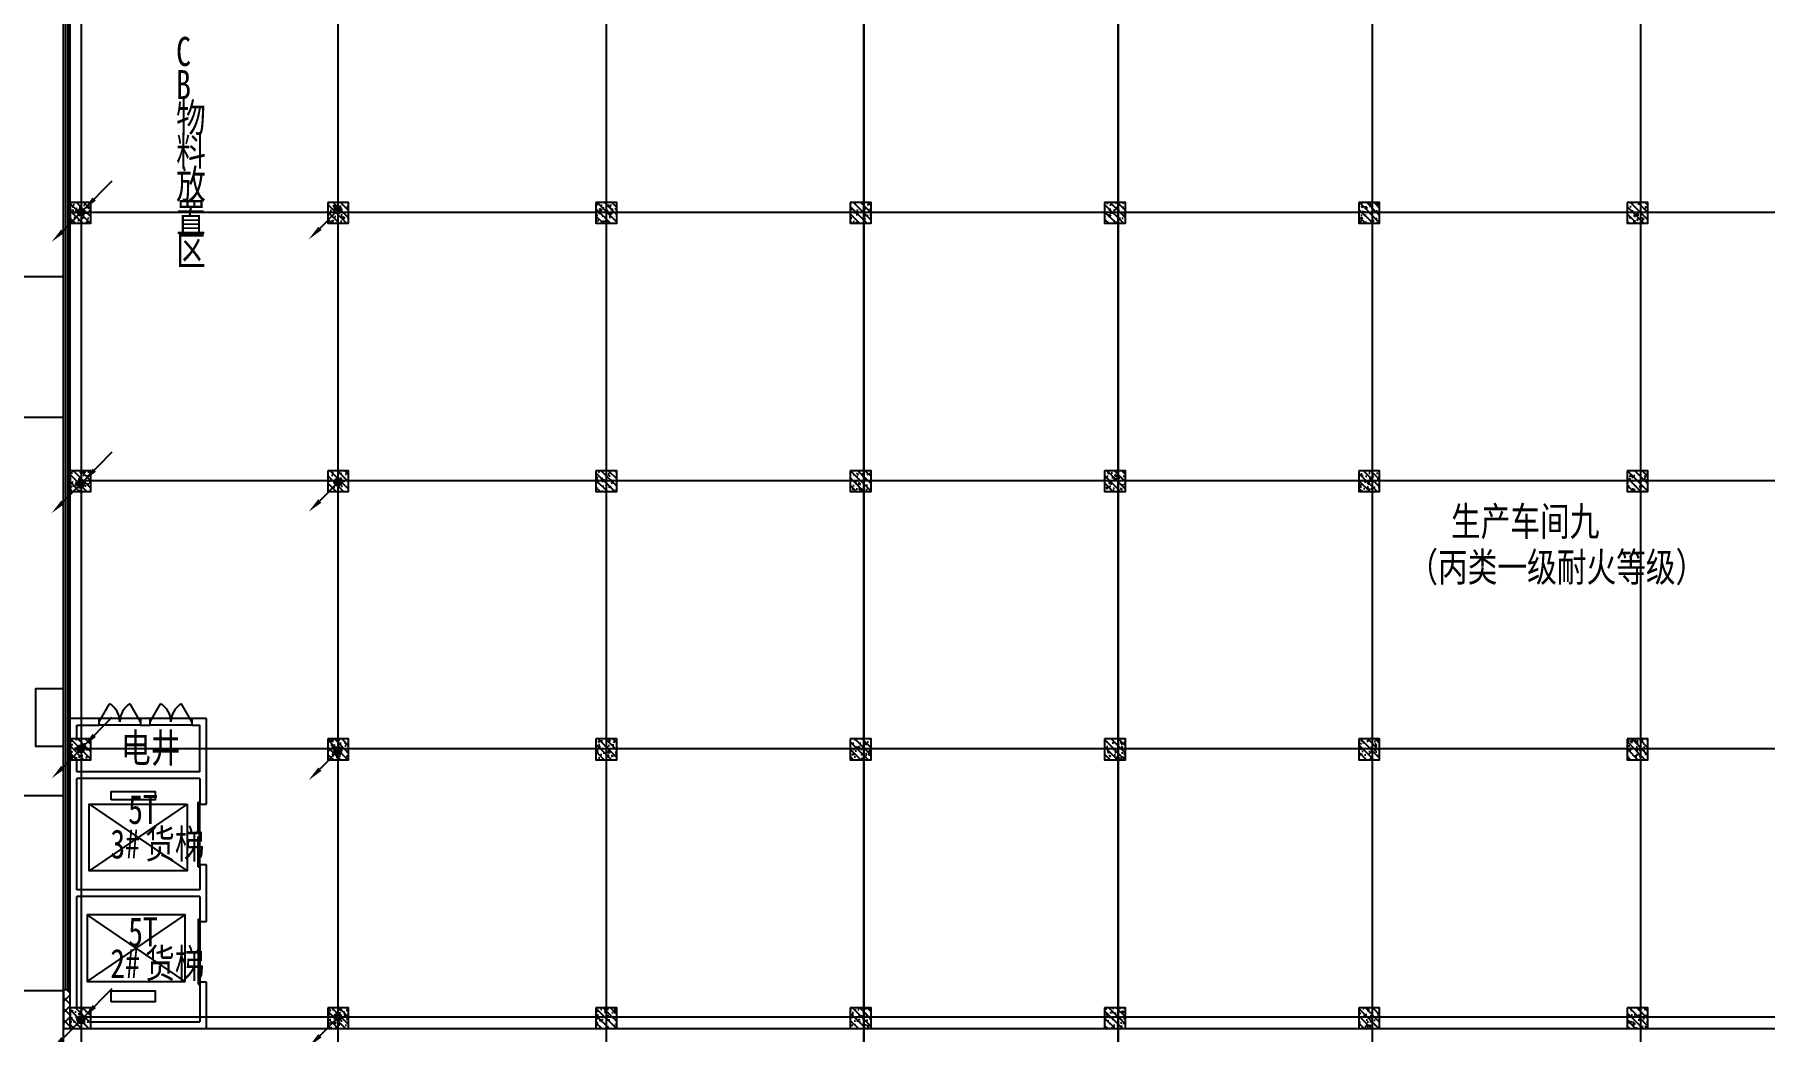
# Model space of a CAD drawing. Header units: millimetres. Extents: x -633009578 to 5705885, y -633235091 to 2571734.
# Drawn here: x 3785736 to 3848314, y 2128035 to 2164084 of the extents above; entities that cross this region are included whole.
import ezdxf

# ---------------------------------------------------------------- set-up
doc = ezdxf.new("R2010")
doc.units = ezdxf.units.MM
doc.header["$LTSCALE"] = 1000
doc.header["$MEASUREMENT"] = 0
doc.layers.get('0').update_dxf_attribs({"color": 9})
for name, color, linetype in [('3T_WOOD', 21, 'Continuous'), ('A-COLUM(柱)', 255, 'Continuous'), ('A-DOOR(门）', 4, 'Continuous'), ('A-F-AREA(计算)', 5, 'Continuous'), ('A-FLOR(看线)', 8, 'Continuous'), ('A-HATH(填充)', 8, 'Continuous'), ('A-STAR(楼梯)', 51, 'Continuous'), ('A-TEXT(房间)', 243, 'Continuous'), ('A-WALL(墙)', 255, 'Continuous'), ('A-WINDOW（窗）', 4, 'Continuous'), ('WALL', 9, 'Continuous'), ('电-弱电平面-箭头', 3, 'Continuous'), ('电-接地防雷-接地线', 132, 'Continuous')]:
    doc.layers.add(name, color=color, linetype=linetype)
doc.styles.add('_TCH', font='simhei.ttf', dxfattribs={"width": 0.75, "bigfont": 'hztxt.shx'})
doc.styles.add('IDQSTYLE', font='simhei.ttf', dxfattribs={"width": 0.707, "bigfont": 'hztxt.shx'})
doc.styles.get("Standard").update_dxf_attribs({"font": 'simhei.ttf', "bigfont": 'hztxt.shx'})
doc.linetypes.add('GDLine', pattern='A,1,-3,5.8,["|",Standard,S=4,R=-45,X=-1.407,Y=-0.7],-0.1,["|",Standard,S=4,R=-45,X=-1.407,Y=-0.7],-0.1,["|",Standard,S=4,R=-45,X=-1.407,Y=-0.7],-0.1,["|",Standard,S=4,R=-45,X=-1.407,Y=-0.7],-0.1,5.8,-3,1', length=20)

# ---------------------------------------------------------------- blocks, each defined once
blk = doc.blocks.new('$DORLIB2D$00000127')
at = {"color": 0}
for points in [[(-0.5333333333328483, 0.7948983154366971), (-0.5333333333328483, 0.690405644187237)], [(-0.03333333333284827, 0.7948983154366971), (-0.5333333333328483, 0.7948983154366971)], [(-0.03333333333284827, 0.690405644187237), (-0.5333333333328483, 0.690405644187237)], [(-0.03333333333284827, 0.7948983154366971), (-0.03333333333284827, 0.690405644187237)], [(0.5333333333328483, 0.7948983154366971), (0.03333333333284827, 0.7948983154366971)], [(0.03333333333284827, 0.7948983154366971), (0.03333333333284827, 0.690405644187237)], [(0.5333333333328483, 0.690405644187237), (0.03333333333284827, 0.690405644187237)], [(0.5333333333328483, 0.7948983154366971), (0.5333333333328483, 0.690405644187237)], [(0.5, 0.4999999999999858), (-0.5, 0.4999999999999858)]]:
    blk.add_lwpolyline(points, dxfattribs=at)
blk = doc.blocks.new('$DorLib2D$00000231')
at = {"color": 0}
for p, q in [((-0.4999999999999947, 7.105427357601002e-15), (-0.2500000000000284, 0.4330127018921708)), ((0.5000000000000053, 7.105427357601002e-15), (0.250000000000032, 0.4330127018921708))]:
    blk.add_line(p, q, dxfattribs=at)
for centre, radius, start, end in [((-0.4999999999996803, 3.055333763768431e-13), 0.499999999999681, 0, 59.99999999996344), ((0.5000000000000426, -2.486899575160351e-14), 0.4999999999999835, 120.0000000000366, 180)]:
    blk.add_arc(centre, radius, start, end, dxfattribs=at)
blk = doc.blocks.new('$TCHSYS$WIN2D')
for p, q in [((-0.5, 0.5), (0.5, 0.5)), ((-0.5, 0.5), (-0.4999999999999999, -0.5)), ((0.5, 0.5), (0.4999999999999998, -0.5)), ((0.5, 0.1666666666666666), (-0.5, 0.1666666666666666)), ((0.5, -0.1666666666666667), (-0.5, -0.1666666666666667)), ((-0.4999999999999999, -0.5), (0.5, -0.5))]:
    blk.add_line(p, q)
blk = doc.blocks.new('_FZH')
h = blk.add_hatch()
h.set_pattern_fill('钢筋混凝土', color=256, scale=0.1, style=0)
h.set_pattern_definition([(45, (0, 0), (-0.1767766952966369, 0.1767766952966369), []), (50, (0, 0), (0.7172601826007535, -0.06275213498259512), [0.07500000000000001, -0.8250000000000001]), (355, (0, 0), (-0.138751333613, 0.7521921337000119), [0.06, -0.66]), (100.4514, (0.05977168000000001, -0.00522934), (0.5785093817140216, 0.6894395420609536), [0.06374019, -0.701142112]), (46.1842, (0, 0.2), (1.067241048625645, -0.1655190143290181), [0.1125, -1.2375]), (96.6356, (0.088936745, 0.186206693), (0.9346627055487033, 0.9741178709004418), [0.095610288, -1.051713]), (351.1842, (0, 0.2), (0.9346619451336272, 0.9741186009253247), [0.09000000000000001, -0.9900000000000001]), (21, (0.1, 0.15), (0.5969070521184617, -0.4026188906653388), [0.07500000000000001, -0.8250000000000001]), (326, (0.1, 0.15), (0.2433153319215824, 0.7251500450468529), [0.06, -0.66]), (71.4514, (0.149742233, 0.116448394), (0.84022262858149, 0.3225304967099524), [0.06374019, -0.701142112]), (37.50000000000001, (0, 0), (0.01215985531729062, 0.3328938538313115), [0, -0.652, 0, -0.67, 0, -0.6625000000000001]), (7.499999999999999, (0, 0), (0.2630695374421486, 0.3944117118823603), [0, -0.382, 0, -0.637, 0, -0.2525]), (-32.5, (-0.223, 0), (0.533822436172409, -0.02255487173437976), [0, -0.25, 0, -0.78, 0, -1.035]), (-42.5, (-0.323, 0), (0.5831861693423862, 0.1001049823323177), [0, -0.325, 0, -0.518, 0, -0.735])])
h.paths.add_polyline_path([(-0.5, -0.5), (0.5, -0.5), (0.5, 0.5), (-0.5, 0.5)])
blk.add_lwpolyline([(-0.5, -0.5), (0.5, -0.5), (0.5, 0.5), (-0.5, 0.5)], close=True)
blk = doc.blocks.new('9-29-1')
at = {"layer": 'A-HATH(填充)'}
h = blk.add_hatch(dxfattribs=at)
h.set_pattern_fill('多孔材料', color=256, scale=100, style=0)
h.set_pattern_definition([(45, (-1310357.920547368, -13.22285339003429), (-200.0002033111466, 200.0002033111467), []), (135, (-1310357.920547368, -13.22285339003429), (-200.0002033111467, -200.0002033111466), [])])
h.paths.add_polyline_path([(1121940.598288357, 1450157.113137866), (1121940.598288356, 1451557.113138024), (1121700.598288356, 1451557.113138024), (1121700.598288357, 1450157.113137866)])
at = {"layer": 'A-DOOR(门）'}
for p, q in [((1124490.598288411, 1461377.113137866), (1122990.598288411, 1461377.113137866)), ((1126340.598288382, 1461377.113137866), (1124840.598288382, 1461377.113137866)), ((1124490.598288411, 1461137.113137866), (1122990.598288411, 1461137.113137866)), ((1126340.598288382, 1461137.113137866), (1124840.598288382, 1461137.113137866))]:
    blk.add_line(p, q, dxfattribs=at)
at = {"layer": 'A-F-AREA(计算)'}
blk.add_lwpolyline([(1121700.598288358, 1518097.113137865), (1255980.598288358, 1518097.113137865), (1255980.598288358, 1382017.113137865), (1121700.598288358, 1382017.113137865)], close=True, dxfattribs=at)
at = {"layer": 'A-FLOR(看线)'}
for points in [[(1121700.598288352, 1472257.113632143), (1120200.598288358, 1472257.113632143), (1120200.598288359, 1477357.113385069), (1121700.598288357, 1477357.113385069)], [(1121700.598288363, 1460357.113137855), (1120700.598288363, 1460357.113137855), (1120700.598288363, 1462457.1131377), (1121700.598288357, 1462457.1131377)], [(1121700.598288359, 1458577.113138536), (1120200.598288359, 1458577.113138536), (1120200.598288359, 1451537.113137616), (1121700.598288352, 1451537.113137616)], [(1122690.598288357, 1450157.113137866), (1188740.598288341, 1450157.113137866)]]:
    blk.add_lwpolyline(points, dxfattribs=at)
at = {"layer": 'A-STAR(楼梯)'}
for points in [[(1123421.71431782, 1458432.834487137), (1123421.71431782, 1458732.834487137), (1125021.71431782, 1458732.834487137), (1125021.71431782, 1458432.834487137)], [(1126175.243463168, 1458273.513464425), (1126175.243463168, 1455863.513464425), (1122625.243463168, 1455863.513464425), (1122625.243463168, 1458273.513464425)], [(1126103.462873243, 1451867.113137696), (1126103.462873243, 1454277.113137696), (1122553.462873243, 1454277.113137696), (1122553.462873243, 1451867.113137696)], [(1123421.71431782, 1451123.421385266), (1123421.71431782, 1451523.421385266), (1125021.71431782, 1451523.421385266), (1125021.71431782, 1451123.421385266)]]:
    blk.add_lwpolyline(points, close=True, dxfattribs=at)
for points in [[(1122625.243463168, 1458273.513464425), (1126175.243463168, 1455863.513464425)], [(1126175.243463168, 1458273.513464425), (1122625.243463168, 1455863.513464425)], [(1122553.462873243, 1451867.113137696), (1126103.462873243, 1454277.113137696)], [(1126103.462873243, 1451867.113137696), (1122553.462873243, 1454277.113137696)]]:
    blk.add_lwpolyline(points, dxfattribs=at)
at = {"layer": 'A-WALL(墙)'}
for p, q in [((1121940.598288384, 1460632.113137495), (1121940.598288647, 1461377.113137859)), ((1122990.598288081, 1461377.113137869), (1121940.598288647, 1461377.113137859)), ((1122990.598288081, 1461137.113137838), (1122990.598288081, 1461377.113137869)), ((1124840.598288081, 1461377.113137869), (1124490.598288081, 1461377.113137869)), ((1124490.598288081, 1461377.113137869), (1124490.598288081, 1461137.113137838)), ((1124840.598288081, 1461137.113137838), (1124840.598288081, 1461377.113137869)), ((1126880.59828876, 1461377.113137859), (1126340.598288081, 1461377.113137869)), ((1126340.598288081, 1461377.113137869), (1126340.598288081, 1461137.113137838)), ((1126880.598288651, 1459327.113138565), (1126880.59828876, 1461377.113137859)), ((1122180.598288509, 1460632.113137495), (1122180.598288647, 1461137.113137871)), ((1122180.598288647, 1461137.113137871), (1122990.598288081, 1461137.113137838)), ((1124490.598288081, 1461137.113137838), (1124840.598288081, 1461137.113137838)), ((1126340.598288081, 1461137.113137838), (1126640.598288673, 1461137.113137871)), ((1126640.598288673, 1459447.113138521), (1126640.598288673, 1461137.113137871)), ((1121940.598288417, 1459327.113138565), (1121940.598288315, 1459882.113138146)), ((1121940.598288417, 1455057.113138066), (1121940.598288417, 1459327.113138565)), ((1122180.598287971, 1459447.113138521), (1122180.598288423, 1459882.113138146)), ((1126640.598288673, 1459447.113138521), (1122180.598287971, 1459447.113138521)), ((1126880.598288661, 1458277.113138024), (1126880.598288651, 1459327.113138565)), ((1122180.5982885, 1455177.113138067), (1122180.5982885, 1459207.113138557)), ((1126640.598288575, 1459207.113138557), (1122180.5982885, 1459207.113138557)), ((1126640.598288575, 1459207.113138557), (1126640.598288577, 1458277.113138024)), ((1126640.598288577, 1458277.113138024), (1126880.598288661, 1458277.113138024)), ((1126880.598288662, 1456077.113137516), (1126640.598288578, 1456077.113137516)), ((1126640.598288578, 1456077.113137516), (1126640.598288576, 1455177.113138067)), ((1126880.598288652, 1455057.113138066), (1126880.598288662, 1456077.113137516)), ((1121940.598288481, 1450907.113138146), (1121940.598288417, 1455057.113138066)), ((1126640.598288576, 1455177.113138067), (1122180.5982885, 1455177.113138067)), ((1122180.598288418, 1450907.113138146), (1122180.598288332, 1454937.113138091)), ((1126640.598288634, 1454937.113138091), (1122180.598288332, 1454937.113138091)), ((1126640.598288634, 1454937.113138091), (1126640.598288641, 1454037.113138024)), ((1126880.598288669, 1454037.113138024), (1126880.598288652, 1455057.113138066)), ((1126640.598288641, 1454037.113138024), (1126880.598288669, 1454037.113138024)), ((1126880.598288657, 1451837.113138533), (1126640.598288642, 1451837.113138533)), ((1126640.598288642, 1451837.113138533), (1126640.598288634, 1450397.113137811)), ((1126880.598288625, 1450157.113137827), (1126880.598288657, 1451837.113138533)), ((1122690.598288569, 1450397.113137912), (1126640.598288634, 1450397.113137811)), ((1122690.598288569, 1450157.113137897), (1126880.598288625, 1450157.113137827))]:
    blk.add_line(p, q, dxfattribs=at)
at = {"layer": 'WALL'}
for p, q in [((1121940.598288356, 1451557.113138024), (1121700.598288356, 1451557.113138024)), ((1121700.598288356, 1451557.113138024), (1121700.598288357, 1450157.113137866)), ((1121940.598288357, 1450157.113137866), (1121940.598288356, 1451557.113138024)), ((1121700.598288357, 1450157.113137866), (1121940.598288357, 1450157.113137866))]:
    blk.add_line(p, q, dxfattribs=at)
at = {"layer": 'A-COLUM(柱)', "xscale": 750, "yscale": 750, "zscale": 750, "rotation": 270}
for p in [(1122315.598288357, 1479657.113137866), (1131640.598288357, 1479657.113137866), (1141340.598288357, 1479657.113137866), (1150540.598288357, 1479657.113137866), (1159740.598288357, 1479657.113137866), (1168940.598288357, 1479657.113137866), (1178640.598288357, 1479657.113137866), (1122315.598288357, 1469957.113137866), (1131640.598288357, 1469957.113137866), (1141340.598288357, 1469957.113137866), (1150540.598288357, 1469957.113137866), (1159740.598288357, 1469957.113137866), (1168940.598288357, 1469957.113137866), (1178640.598288357, 1469957.113137866), (1122315.598288357, 1460257.113137866), (1131640.598288357, 1460257.113137866), (1141340.598288357, 1460257.113137866), (1150540.598288357, 1460257.113137866), (1159740.598288357, 1460257.113137866), (1168940.598288357, 1460257.113137866), (1178640.598288357, 1460257.113137866), (1122315.598288357, 1450532.113137866), (1131640.598288357, 1450532.113137866), (1141340.598288357, 1450532.113137866), (1150540.598288357, 1450532.113137866), (1159740.598288357, 1450532.113137866), (1168940.598288357, 1450532.113137866), (1178640.598288357, 1450532.113137866)]:
    blk.add_blockref('_FZH', p, dxfattribs=at)
at = {"layer": 'A-DOOR(门）', "extrusion": (0, 0, -1), "xscale": -1500, "yscale": 1500, "zscale": 1500}
for p in [(-1123740.598288411, 1461257.113137866), (-1125590.598288382, 1461257.113137866)]:
    blk.add_blockref('$DorLib2D$00000231', p, dxfattribs=at)
at = {"layer": 'A-DOOR(门）', "extrusion": (0, 0, -1), "xscale": 2200, "yscale": 240, "zscale": 2200, "rotation": 269.9999999999876}
blk.add_blockref('$DORLIB2D$00000127', (-1126760.598288652, 1457177.113137861), dxfattribs=at)
at = {"layer": 'A-DOOR(门）', "xscale": 2200, "yscale": 240, "zscale": 2200, "rotation": 90.00000000001117}
blk.add_blockref('$DORLIB2D$00000127', (1126760.598288652, 1452937.113138271), dxfattribs=at)
at = {"layer": 'A-WINDOW（窗）', "extrusion": (0, 0, -1), "xscale": 52000, "yscale": 240, "zscale": 52000, "rotation": 90.00000000000001}
blk.add_blockref('$TCHSYS$WIN2D', (-1121820.598288357, 1477557.113137909), dxfattribs=at)
at = {"layer": 'A-TEXT(房间)', "style": '_TCH', "width": 0.75}
for s, p in [('C', (1125776.967396811, 1484972.663237265)), ('B', (1125776.967396811, 1483772.663237265)), ('物', (1125776.967396811, 1482572.663237265)), ('料', (1125776.967396811, 1481372.663237265)), ('放', (1125776.967396811, 1480172.663237265)), ('置', (1125776.967396811, 1478972.663237265)), ('区', (1125776.967396811, 1477772.663237265)), ('生产车间九', (1171894.74962482, 1467976.490535607)), ('（丙类一级耐火等级）', (1170352.294742957, 1466324.755313851)), ('电井', (1123784.508104627, 1459786.84100922)), ('5T', (1124042.08793572, 1457560.067126152)), ('货梯', (1124655.847300408, 1456310.776523354)), ('3#', (1123395.847300408, 1456310.776523354)), ('5T', (1124042.08793572, 1453136.165360154)), ('货梯', (1124655.847300408, 1451990.592133745)), ('2#', (1123395.847300408, 1451990.592133745))]:
    blk.add_text(s, height=1050, dxfattribs=at).set_placement(p)
blk = doc.blocks.new('*X25')
at = {"color": 0, "linetype": 'Continuous'}
for p, q in [((192.590110055903, 446.7242872143482), (193.9264208598343, 448.0605980182795)), ((192.6512440212146, 447.2096852483717), (193.4410228258108, 447.9994640529679)), ((192.666080612941, 446.3759937026742), (194.2747143715083, 447.9846274612416)), ((192.8122309321682, 446.0978799531896), (194.552828120993, 447.8384771420143)), ((193.0126674313866, 445.874052383696), (194.7766556904866, 447.6380406427959)), ((193.2651240367983, 445.7022449203958), (194.9484631537868, 447.3855840373842)), ((193.5780466605768, 445.5909034754624), (195.0598045987202, 447.0726614136058)), ((193.9838870800477, 445.5724798262212), (195.0782282479613, 446.6668209941349))]:
    blk.add_line(p, q, dxfattribs=at)
blk = doc.blocks.new('HC001444')
at = {"color": 0, "linetype": 'Continuous'}
for p, q in [((5.312014027897709, 5.362594416008807), (0.4698776614111466, 0.4121164681388052)), ((1.307398633798584e-12, -0.05776119327106244), (-3.105492900473507, -3.232738715067399))]:
    blk.add_line(p, q, dxfattribs=at)
for points in [[(2.301209466909763, 2.284423861441751, 0.8, 0, 0), (0.4698776614111466, 0.4121164681388052, 0, 0, 0)], [(-3.105492900473507, -3.232738715067399, 0.8, 0, 0), (-5.057392361377197, -5.119309791711203, 0, 0, 0)]]:
    blk.add_lwpolyline(points, format="xyseb", dxfattribs=at)
blk.add_circle((0, 0), 0.625, dxfattribs=at)
at = {"color": 0, "linetype": 'Continuous', "xscale": 0.5, "yscale": 0.5, "zscale": 0.5}
blk.add_blockref('*X25', (-96.91845018383214, -223.4069038532592), dxfattribs=at)
at = {"color": 0, "style": 'IDQSTYLE', "width": 0.7}
blk.add_attdef('PSFHATT', (7.312014027897709, -5.119309791711203), '', height=2.5, dxfattribs=at)
blk = doc.blocks.new('*X3')
at = {"color": 0, "linetype": 'Continuous'}
for p, q in [((192.587376364835, 446.7215535232801), (193.8713933576327, 448.0055705160779)), ((192.6509968705344, 446.3609099602676), (194.2320369206452, 447.9419500103785)), ((192.6864539319484, 447.2448951591055), (193.3480517218074, 447.9064929489645)), ((192.7889704286661, 446.0746194496875), (194.5183274312254, 447.8039764522467)), ((192.9823694457329, 445.8437543980423), (194.7491924828706, 447.61057743518)), ((193.2275231399996, 445.664644023597), (194.9283028573159, 447.3654237409133)), ((193.5311577474, 445.5440145622856), (195.0489323186273, 447.0617891335129)), ((193.9202347052458, 445.5088274514194), (195.0841194294935, 446.6727121756671)), ((194.6075199946775, 445.7718486721392), (194.8210982087737, 445.9854268862354))]:
    blk.add_line(p, q, dxfattribs=at)
blk = doc.blocks.new('HC001442')
at = {"color": 0, "linetype": 'Continuous'}
blk.add_line((2.614797267597169e-12, -0.0577611932696982), (-3.1054929004722, -3.232738715066034), dxfattribs=at)
blk.add_lwpolyline([(-3.1054929004722, -3.232738715066034, 0.8, 0, 0), (-5.057392361375946, -5.119309791709952, 0, 0, 0)], format="xyseb", dxfattribs=at)
blk.add_circle((0, 0), 0.625, dxfattribs=at)
at = {"color": 0, "linetype": 'Continuous', "xscale": 0.5, "yscale": 0.5, "zscale": 0.5}
blk.add_blockref('*X3', (-96.91845018383279, -223.3780232566237), dxfattribs=at)
at = {"color": 0, "style": 'IDQSTYLE', "width": 0.7}
blk.add_attdef('PSFHATT', (2.62500001, -5.119309791709952), '', height=2.5, dxfattribs=at)

msp = doc.modelspace()

# ---------------------------------------------------------------- linework, layer by layer
at = {"layer": '电-接地防雷-接地线', "linetype": 'GDLine', "ltscale": 0.1, "const_width": 75}
for points in [[(3787428.408622436, 2060295.30670059), (3787428.408622436, 2195718.503641091)], [(3796709.564223578, 2060295.30670059), (3796709.564223578, 2195718.503641091)], [(3806419.99403178, 2060295.30670059), (3806419.99403178, 2195718.503641091)], [(3815734.564223578, 2060295.30670059), (3815734.564223578, 2195718.503641091)], [(3824934.564223578, 2060295.30670059), (3824934.564223578, 2195718.503641091)], [(3834134.564223578, 2060295.30670059), (3834134.564223578, 2195718.503641091)], [(3843834.564223578, 2060295.30670059), (3843834.564223578, 2195718.503641091)], [(3787428.408622436, 2157655.461092881), (3920543.042044923, 2157655.461092881)], [(3787428.408622436, 2147954.587583669), (3920543.042044923, 2147954.587583669)], [(3787428.408622436, 2138255.461092881), (3920543.042044923, 2138255.461092881)], [(3787428.408622436, 2128554.587583669), (3920543.042044923, 2128554.587583669)]]:
    msp.add_lwpolyline(points, dxfattribs=at)

# ---------------------------------------------------------------- block references
at = {"layer": '3T_WOOD'}
msp.add_blockref('9-29-1', (2665079.395743424, 677977.51603476), dxfattribs=at)
at = {"layer": '电-弱电平面-箭头', "color": 4, "xscale": 210, "yscale": 210, "zscale": 210}
for name, p in [('HC001444', (3787412.376391094, 2157659.137157222)), ('HC001442', (3796709.564223578, 2157751.383332556)), ('HC001444', (3787412.376391094, 2147851.993496894)), ('HC001442', (3796709.564223578, 2147898.405092413)), ('HC001444', (3787412.376391094, 2138259.137157222)), ('HC001442', (3796709.564223578, 2138194.714401362)), ('HC001444', (3787412.376391094, 2128451.993496894)), ('HC001442', (3796709.564223578, 2128554.61746969))]:
    msp.add_blockref(name, p, dxfattribs=at)

doc.saveas('drawing.dxf')
